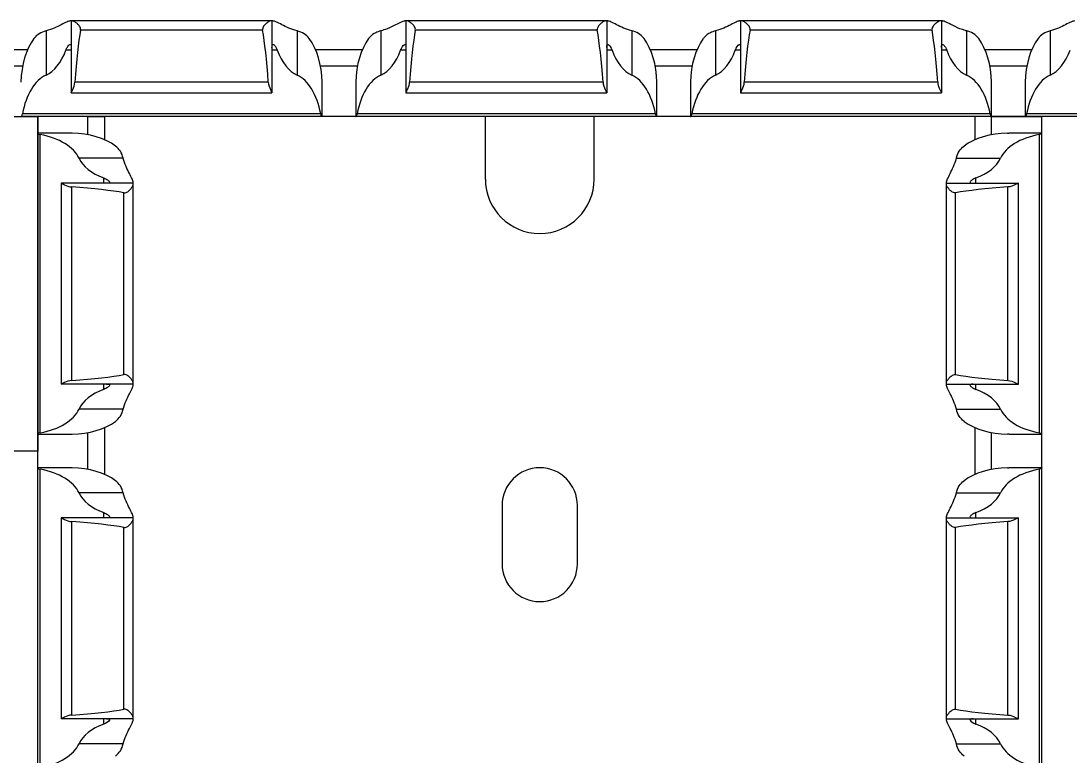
# Model space of a CAD drawing. Header units: millimetres. Extents: x -2573 to 2942, y -1220 to 2800.
# Drawn here: x 1846.5 to 1909.2, y 1551.8 to 1595.7 of the extents above; entities that cross this region are included whole.
import ezdxf

# ---------------------------------------------------------------- set-up
doc = ezdxf.new("R2010")
doc.units = ezdxf.units.MM
doc.layers.add('noprint', color=2, linetype='Continuous', true_color=0xffff00, plot=False)

msp = doc.modelspace()

# ---------------------------------------------------------------- linework, layer by layer
at = {"linetype": 'Continuous', "lineweight": 30}
for p, q in [((1849.536, 1595.7), (1849.479, 1595.7)), ((1849.536, 1595.7), (1849.536, 1591.404)), ((1849.621, 1595.7), (1849.536, 1595.7)), ((1861.452, 1595.7), (1849.621, 1595.7)), ((1861.536, 1595.7), (1861.452, 1595.7)), ((1861.536, 1595.7), (1861.536, 1591.404)), ((1861.594, 1595.7), (1861.536, 1595.7)), ((1869.536, 1595.7), (1869.479, 1595.7)), ((1869.536, 1595.7), (1869.536, 1591.404)), ((1869.621, 1595.7), (1869.536, 1595.7)), ((1881.452, 1595.7), (1869.621, 1595.7)), ((1881.536, 1595.7), (1881.452, 1595.7)), ((1881.536, 1595.7), (1881.536, 1591.404)), ((1881.594, 1595.7), (1881.536, 1595.7)), ((1889.536, 1595.7), (1889.479, 1595.7)), ((1889.536, 1595.7), (1889.536, 1591.404)), ((1889.621, 1595.7), (1889.536, 1595.7)), ((1901.452, 1595.7), (1889.621, 1595.7)), ((1901.536, 1595.7), (1901.452, 1595.7)), ((1901.536, 1595.7), (1901.536, 1591.404)), ((1901.594, 1595.7), (1901.536, 1595.7)), ((1848.036, 1595.108), (1848.036, 1592.469)), ((1860.972, 1595.156), (1850.1, 1595.156)), ((1863.036, 1595.108), (1863.036, 1592.469)), ((1868.036, 1595.108), (1868.036, 1592.469)), ((1880.972, 1595.156), (1870.1, 1595.156)), ((1883.036, 1595.108), (1883.036, 1592.469)), ((1888.036, 1595.108), (1888.036, 1592.469)), ((1900.972, 1595.156), (1890.1, 1595.156)), ((1903.036, 1595.108), (1903.036, 1592.469)), ((1908.036, 1595.108), (1908.036, 1592.469)), ((1844.134, 1594), (1846.939, 1594)), ((1864.134, 1594), (1866.939, 1594)), ((1884.134, 1594), (1886.939, 1594)), ((1904.134, 1594), (1906.939, 1594)), ((1849.536, 1593.95), (1849.219, 1593.95)), ((1861.854, 1593.95), (1861.536, 1593.95)), ((1869.536, 1593.95), (1869.219, 1593.95)), ((1881.854, 1593.95), (1881.536, 1593.95)), ((1889.536, 1593.95), (1889.219, 1593.95)), ((1901.854, 1593.95), (1901.536, 1593.95)), ((1846.637, 1593), (1844.436, 1593)), ((1866.637, 1593), (1864.436, 1593)), ((1886.637, 1593), (1884.436, 1593)), ((1906.637, 1593), (1904.436, 1593)), ((1861.315, 1592.039), (1849.757, 1592.039)), ((1864.536, 1590), (1864.536, 1591.962)), ((1866.536, 1591.966), (1866.536, 1590)), ((1881.315, 1592.039), (1869.758, 1592.039)), ((1884.536, 1590), (1884.536, 1591.962)), ((1886.536, 1591.966), (1886.536, 1590)), ((1901.315, 1592.039), (1889.757, 1592.039)), ((1904.536, 1590), (1904.536, 1591.962)), ((1906.536, 1591.966), (1906.536, 1590)), ((1849.536, 1591.4), (1849.536, 1591.404)), ((1849.536, 1591.4), (1861.536, 1591.4)), ((1861.536, 1591.404), (1861.536, 1591.4)), ((1869.536, 1591.4), (1869.536, 1591.404)), ((1869.536, 1591.4), (1881.536, 1591.4)), ((1881.536, 1591.404), (1881.536, 1591.4)), ((1889.536, 1591.4), (1889.536, 1591.404)), ((1889.536, 1591.4), (1901.536, 1591.4)), ((1901.536, 1591.404), (1901.536, 1591.4)), ((1846.536, 1590), (1846.565, 1590)), ((1864.508, 1590), (1846.565, 1590)), ((1864.445, 1590.15), (1846.628, 1590.15)), ((1850.536, 1590), (1847.536, 1590)), ((1847.536, 1589), (1847.536, 1590)), ((1850.536, 1590), (1851.536, 1590)), ((1850.536, 1588.899), (1850.536, 1590)), ((1851.536, 1590), (1851.536, 1588.597)), ((1874.286, 1590), (1851.536, 1590)), ((1864.536, 1590), (1864.508, 1590)), ((1866.536, 1590), (1864.536, 1590)), ((1866.536, 1590), (1866.565, 1590)), ((1884.508, 1590), (1866.565, 1590)), ((1884.445, 1590.15), (1866.628, 1590.15)), ((1874.286, 1586.25), (1874.286, 1590)), ((1880.786, 1586.25), (1880.786, 1590)), ((1903.536, 1590), (1880.786, 1590)), ((1884.536, 1590), (1884.508, 1590)), ((1886.536, 1590), (1884.536, 1590)), ((1886.536, 1590), (1886.565, 1590)), ((1904.508, 1590), (1886.565, 1590)), ((1904.445, 1590.15), (1886.628, 1590.15)), ((1903.536, 1590), (1903.536, 1588.597)), ((1904.536, 1590), (1903.536, 1590)), ((1904.536, 1590), (1904.508, 1590)), ((1906.536, 1590), (1904.536, 1590)), ((1904.536, 1590), (1907.536, 1590)), ((1904.536, 1588.899), (1904.536, 1590)), ((1906.536, 1590), (1906.565, 1590)), ((1924.508, 1590), (1906.565, 1590)), ((1924.445, 1590.15), (1906.628, 1590.15)), ((1907.536, 1589), (1907.536, 1590)), ((1849.501, 1589), (1847.536, 1589)), ((1847.536, 1588.971), (1847.536, 1589)), ((1847.536, 1571.029), (1847.536, 1588.971)), ((1907.536, 1589), (1905.572, 1589)), ((1907.536, 1588.971), (1907.536, 1589)), ((1907.536, 1571.029), (1907.536, 1588.971)), ((1847.686, 1571.091), (1847.686, 1588.909)), ((1907.386, 1571.091), (1907.386, 1588.909)), ((1852.645, 1587.5), (1850.006, 1587.5)), ((1902.428, 1587.5), (1905.067, 1587.5)), ((1848.936, 1586), (1848.936, 1574)), ((1848.936, 1586), (1848.94, 1586)), ((1853.236, 1586), (1848.94, 1586)), ((1851.486, 1586), (1851.486, 1586.318)), ((1853.236, 1586), (1853.236, 1586.057)), ((1853.236, 1585.916), (1853.236, 1586)), ((1853.236, 1574.084), (1853.236, 1585.916)), ((1901.836, 1586), (1901.836, 1586.057)), ((1901.836, 1585.916), (1901.836, 1586)), ((1901.836, 1586), (1906.133, 1586)), ((1901.836, 1574.084), (1901.836, 1585.916)), ((1903.586, 1586), (1903.586, 1586.318)), ((1906.136, 1586), (1906.133, 1586)), ((1906.136, 1574), (1906.136, 1586)), ((1849.575, 1574.221), (1849.575, 1585.779)), ((1852.693, 1574.564), (1852.693, 1585.436)), ((1902.38, 1574.564), (1902.38, 1585.436)), ((1905.497, 1574.221), (1905.497, 1585.779)), ((1848.94, 1574), (1848.936, 1574)), ((1853.236, 1574), (1848.94, 1574)), ((1851.486, 1573.682), (1851.486, 1574)), ((1853.236, 1574), (1853.236, 1574.084)), ((1853.236, 1573.943), (1853.236, 1574)), ((1901.836, 1574), (1901.836, 1574.084)), ((1901.836, 1574), (1906.133, 1574)), ((1901.836, 1573.943), (1901.836, 1574)), ((1903.586, 1573.682), (1903.586, 1574)), ((1906.133, 1574), (1906.136, 1574)), ((1852.645, 1572.5), (1850.006, 1572.5)), ((1902.428, 1572.5), (1905.067, 1572.5)), ((1847.536, 1571), (1847.536, 1571.029)), ((1847.536, 1571), (1849.499, 1571)), ((1847.536, 1569), (1847.536, 1571)), ((1850.536, 1568.899), (1850.536, 1571.101)), ((1851.536, 1571.403), (1851.536, 1568.597)), ((1903.536, 1571.403), (1903.536, 1568.597)), ((1904.536, 1568.899), (1904.536, 1571.101)), ((1905.574, 1571), (1907.536, 1571)), ((1907.536, 1571), (1907.536, 1571.029)), ((1907.536, 1569), (1907.536, 1571)), ((1849.501, 1569), (1847.536, 1569)), ((1847.536, 1569), (1847.536, 1568.971)), ((1847.536, 1551.029), (1847.536, 1568.971)), ((1847.686, 1551.091), (1847.686, 1568.909)), ((1907.536, 1569), (1905.572, 1569)), ((1907.386, 1551.091), (1907.386, 1568.909)), ((1907.536, 1569), (1907.536, 1568.971)), ((1907.536, 1551.029), (1907.536, 1568.971)), ((1852.645, 1567.5), (1850.006, 1567.5)), ((1902.428, 1567.5), (1905.067, 1567.5)), ((1875.286, 1566.75), (1875.286, 1563.25)), ((1879.786, 1563.25), (1879.786, 1566.75)), ((1848.936, 1566), (1848.936, 1554)), ((1848.936, 1566), (1848.94, 1566)), ((1853.236, 1566), (1848.94, 1566)), ((1849.575, 1554.221), (1849.575, 1565.779)), ((1851.486, 1566), (1851.486, 1566.318)), ((1853.236, 1566), (1853.236, 1566.057)), ((1853.236, 1565.916), (1853.236, 1566)), ((1853.236, 1554.084), (1853.236, 1565.916)), ((1901.836, 1566), (1901.836, 1566.057)), ((1901.836, 1565.916), (1901.836, 1566)), ((1901.836, 1566), (1906.133, 1566)), ((1901.836, 1554.084), (1901.836, 1565.916)), ((1903.586, 1566), (1903.586, 1566.318)), ((1905.497, 1554.221), (1905.497, 1565.779)), ((1906.136, 1566), (1906.133, 1566)), ((1906.136, 1554), (1906.136, 1566)), ((1852.693, 1554.564), (1852.693, 1565.436)), ((1902.38, 1554.564), (1902.38, 1565.436)), ((1848.94, 1554), (1848.936, 1554)), ((1853.236, 1554), (1848.94, 1554)), ((1851.486, 1553.682), (1851.486, 1554)), ((1853.236, 1554), (1853.236, 1554.084)), ((1853.236, 1553.943), (1853.236, 1554)), ((1901.836, 1554), (1901.836, 1554.084)), ((1901.836, 1554), (1906.133, 1554)), ((1901.836, 1553.943), (1901.836, 1554)), ((1903.586, 1553.682), (1903.586, 1554)), ((1906.133, 1554), (1906.136, 1554)), ((1852.645, 1552.5), (1850.006, 1552.5)), ((1902.428, 1552.5), (1905.067, 1552.5))]:
    msp.add_line(p, q, dxfattribs=at)
for centre, radius, start, end in [((1877.536, 1586.25), 3.25, 180, 0), ((1877.536, 1566.75), 2.25, 0, 180), ((1877.536, 1563.25), 2.25, 180, 0)]:
    msp.add_arc(centre, radius, start, end, dxfattribs=at)
for centre, major_axis, ratio, start_param, end_param in [((1848.536, 1591.915), (0, 3.464), 0.57735, 0.660927, 1.531918), ((1850.536, 1584.869), (0, 11.43), 0.087489, 0.451027, 0.892766), ((1860.536, 1584.869), (0, 11.43), 0.087489, 5.390419, 5.832158), ((1862.536, 1591.915), (0, 3.464), 0.57735, 4.751267, 5.622258), ((1868.536, 1591.915), (0, 3.464), 0.57735, 0.660927, 1.531918), ((1870.536, 1584.869), (0, 11.43), 0.087489, 0.451027, 0.892766), ((1880.536, 1584.869), (0, 11.43), 0.087489, 5.390419, 5.832158), ((1882.536, 1591.915), (0, 3.464), 0.57735, 4.751267, 5.622258), ((1888.536, 1591.915), (0, 3.464), 0.57735, 0.660927, 1.531918), ((1890.536, 1584.869), (0, 11.43), 0.087489, 0.451027, 0.892766), ((1900.536, 1584.869), (0, 11.43), 0.087489, 5.390419, 5.832158), ((1902.536, 1591.915), (0, 3.464), 0.57735, 4.751267, 5.622258), ((1908.536, 1591.915), (0, 3.464), 0.57735, 0.660927, 1.531918), ((1847.536, 1595.824), (0, 3.464), 0.57735, 3.394273, 4.140941), ((1863.536, 1595.824), (0, 3.464), 0.57735, 2.142244, 2.888912), ((1867.536, 1595.824), (0, 3.464), 0.57735, 3.394273, 4.140941), ((1883.536, 1595.824), (0, 3.464), 0.57735, 2.142244, 2.888912), ((1887.536, 1595.824), (0, 3.464), 0.57735, 3.394273, 4.140941), ((1903.536, 1595.824), (0, 3.464), 0.57735, 2.142244, 2.888912), ((1907.536, 1595.824), (0, 3.464), 0.57735, 3.394273, 4.140941), ((1848.536, 1589.115), (0, 3.464), 0.57735, 0.25268, 1.267492), ((1862.536, 1589.115), (0, 3.464), 0.57735, 5.015694, 6.030505), ((1868.536, 1589.115), (0, 3.464), 0.57735, 0.25268, 1.267492), ((1882.536, 1589.115), (0, 3.464), 0.57735, 5.015694, 6.030505), ((1888.536, 1589.115), (0, 3.464), 0.57735, 0.25268, 1.267492), ((1902.536, 1589.115), (0, 3.464), 0.57735, 5.015694, 6.030505), ((1908.536, 1589.115), (0, 3.464), 0.57735, 0.25268, 1.267492), ((1849.452, 1587), (3.464, 0), 0.57735, 0.660927, 1.531918), ((1905.621, 1587), (3.464, 0), 0.57735, 1.609674, 2.480666), ((1846.652, 1587), (3.464, 0), 0.57735, 0.25268, 1.267492), ((1908.421, 1587), (3.464, 0), 0.57735, 1.874101, 2.888912), ((1853.36, 1588), (3.464, 0), 0.57735, 3.394273, 4.140941), ((1901.713, 1588), (3.464, 0), 0.57735, 5.283837, 6.030505), ((1842.406, 1585), (11.43, 0), 0.087489, 0.451027, 0.892766), ((1912.667, 1585), (11.43, 0), 0.087489, 2.248826, 2.690566), ((1842.406, 1575), (11.43, 0), 0.087489, 5.390419, 5.832158), ((1912.667, 1575), (11.43, 0), 0.087489, 3.592619, 4.034359), ((1853.36, 1572), (3.464, 0), 0.57735, 2.142244, 2.888912), ((1901.713, 1572), (3.464, 0), 0.57735, 0.25268, 0.999349), ((1846.652, 1573), (3.464, 0), 0.57735, 5.015694, 6.030505), ((1908.421, 1573), (3.464, 0), 0.57735, 3.394273, 4.409084), ((1849.452, 1573), (3.464, 0), 0.57735, 4.751267, 5.622258), ((1905.621, 1573), (3.464, 0), 0.57735, 3.80252, 4.673511), ((1846.652, 1567), (3.464, 0), 0.57735, 0.25268, 1.267492), ((1849.452, 1567), (3.464, 0), 0.57735, 0.660927, 1.531918), ((1905.621, 1567), (3.464, 0), 0.57735, 1.609674, 2.480666), ((1908.421, 1567), (3.464, 0), 0.57735, 1.874101, 2.888912), ((1853.36, 1568), (3.464, 0), 0.57735, 3.394273, 4.140941), ((1901.713, 1568), (3.464, 0), 0.57735, 5.283837, 6.030505), ((1842.406, 1565), (11.43, 0), 0.087489, 0.451027, 0.892766), ((1912.667, 1565), (11.43, 0), 0.087489, 2.248826, 2.690566), ((1842.406, 1555), (11.43, 0), 0.087489, 5.390419, 5.832158), ((1912.667, 1555), (11.43, 0), 0.087489, 3.592619, 4.034359), ((1853.36, 1552), (3.464, 0), 0.57735, 2.142244, 2.888912), ((1901.713, 1552), (3.464, 0), 0.57735, 0.25268, 0.999349), ((1846.652, 1553), (3.464, 0), 0.57735, 5.015694, 6.030505), ((1908.421, 1553), (3.464, 0), 0.57735, 3.394273, 4.409084)]:
    msp.add_ellipse(centre, major_axis=major_axis, ratio=ratio, start_param=start_param, end_param=end_param, dxfattribs=at)
for points, knots in [([(1849.479, 1595.7), (1849.457, 1595.7), (1849.428, 1595.694), (1849.359, 1595.672), (1849.319, 1595.656), (1849.182, 1595.595), (1849.072, 1595.539), (1848.821, 1595.414), (1848.682, 1595.345), (1848.378, 1595.214), (1848.212, 1595.152), (1848.036, 1595.108)], [0, 0, 0, 0, 0.125, 0.125, 0.25, 0.25, 0.5, 0.5, 0.75, 0.75, 1, 1, 1, 1]), ([(1850.1, 1595.156), (1850.102, 1595.173), (1850.107, 1595.216), (1850.091, 1595.296), (1850.026, 1595.412), (1849.905, 1595.539), (1849.767, 1595.646), (1849.671, 1595.695), (1849.632, 1595.699), (1849.621, 1595.7)], [0, 0, 0, 0, 0.05256, 0.130506, 0.247862, 0.469482, 0.7124, 0.920773, 1, 1, 1, 1]), ([(1861.452, 1595.7), (1861.419, 1595.7), (1861.377, 1595.683), (1861.285, 1595.629), (1861.233, 1595.591), (1861.131, 1595.5), (1861.078, 1595.447), (1861.012, 1595.351), (1860.993, 1595.316), (1860.968, 1595.239), (1860.965, 1595.196), (1860.972, 1595.156)], [0, 0, 0, 0, 0.25, 0.25, 0.5, 0.5, 0.75, 0.75, 0.875, 0.875, 1, 1, 1, 1]), ([(1863.036, 1595.108), (1862.86, 1595.153), (1862.694, 1595.215), (1862.391, 1595.345), (1862.25, 1595.415), (1862.001, 1595.539), (1861.89, 1595.595), (1861.754, 1595.656), (1861.714, 1595.672), (1861.645, 1595.694), (1861.616, 1595.7), (1861.594, 1595.7)], [0, 0, 0, 0, 0.25, 0.25, 0.5, 0.5, 0.75, 0.75, 0.875, 0.875, 1, 1, 1, 1]), ([(1869.479, 1595.7), (1869.469, 1595.699), (1869.417, 1595.696), (1869.255, 1595.632), (1868.91, 1595.458), (1868.493, 1595.247), (1868.163, 1595.147), (1868.036, 1595.108)], [0, 0, 0, 0, 0.052332, 0.27279, 0.517649, 0.81495, 1, 1, 1, 1]), ([(1870.1, 1595.156), (1870.108, 1595.196), (1870.104, 1595.238), (1870.08, 1595.316), (1870.06, 1595.351), (1869.994, 1595.447), (1869.942, 1595.5), (1869.839, 1595.591), (1869.788, 1595.629), (1869.695, 1595.683), (1869.653, 1595.7), (1869.621, 1595.7)], [0, 0, 0, 0, 0.125, 0.125, 0.25, 0.25, 0.5, 0.5, 0.75, 0.75, 1, 1, 1, 1]), ([(1881.452, 1595.7), (1881.428, 1595.696), (1881.37, 1595.685), (1881.242, 1595.601), (1881.113, 1595.486), (1881.021, 1595.37), (1880.976, 1595.278), (1880.965, 1595.206), (1880.971, 1595.168), (1880.972, 1595.156)], [0, 0, 0, 0, 0.163841, 0.401493, 0.643549, 0.778476, 0.884705, 0.962581, 1, 1, 1, 1]), ([(1883.036, 1595.108), (1882.86, 1595.153), (1882.694, 1595.215), (1882.391, 1595.345), (1882.25, 1595.415), (1882.001, 1595.539), (1881.89, 1595.595), (1881.754, 1595.656), (1881.714, 1595.672), (1881.645, 1595.694), (1881.616, 1595.7), (1881.594, 1595.7)], [0, 0, 0, 0, 0.25, 0.25, 0.5, 0.5, 0.75, 0.75, 0.875, 0.875, 1, 1, 1, 1]), ([(1889.479, 1595.7), (1889.457, 1595.7), (1889.428, 1595.694), (1889.359, 1595.672), (1889.319, 1595.656), (1889.182, 1595.595), (1889.072, 1595.539), (1888.821, 1595.414), (1888.682, 1595.345), (1888.378, 1595.214), (1888.212, 1595.152), (1888.036, 1595.108)], [0, 0, 0, 0, 0.125, 0.125, 0.25, 0.25, 0.5, 0.5, 0.75, 0.75, 1, 1, 1, 1]), ([(1890.1, 1595.156), (1890.102, 1595.173), (1890.107, 1595.216), (1890.091, 1595.296), (1890.026, 1595.412), (1889.905, 1595.539), (1889.767, 1595.646), (1889.671, 1595.695), (1889.632, 1595.699), (1889.621, 1595.7)], [0, 0, 0, 0, 0.052558, 0.130504, 0.247861, 0.469463, 0.712401, 0.920759, 1, 1, 1, 1]), ([(1901.452, 1595.7), (1901.419, 1595.7), (1901.377, 1595.683), (1901.285, 1595.629), (1901.233, 1595.591), (1901.131, 1595.5), (1901.078, 1595.447), (1901.012, 1595.351), (1900.993, 1595.316), (1900.968, 1595.239), (1900.965, 1595.196), (1900.972, 1595.156)], [0, 0, 0, 0, 0.25, 0.25, 0.5, 0.5, 0.75, 0.75, 0.875, 0.875, 1, 1, 1, 1]), ([(1903.036, 1595.108), (1903.006, 1595.116), (1902.759, 1595.182), (1902.334, 1595.367), (1901.897, 1595.595), (1901.674, 1595.692), (1901.609, 1595.699), (1901.594, 1595.7)], [0, 0, 0, 0, 0.043589, 0.353892, 0.672585, 0.920218, 1, 1, 1, 1]), ([(1909.479, 1595.7), (1909.457, 1595.7), (1909.428, 1595.694), (1909.359, 1595.672), (1909.319, 1595.656), (1909.182, 1595.595), (1909.072, 1595.539), (1908.821, 1595.414), (1908.682, 1595.345), (1908.378, 1595.214), (1908.212, 1595.152), (1908.036, 1595.108)], [0, 0, 0, 0, 0.125, 0.125, 0.25, 0.25, 0.5, 0.5, 0.75, 0.75, 1, 1, 1, 1]), ([(1848.036, 1595.108), (1847.888, 1595.071), (1847.747, 1595.015), (1847.501, 1594.863), (1847.394, 1594.765), (1847.309, 1594.65)], [0, 0, 0, 0, 0.5, 0.5, 1, 1, 1, 1]), ([(1863.764, 1594.65), (1863.679, 1594.765), (1863.572, 1594.862), (1863.326, 1595.015), (1863.185, 1595.071), (1863.036, 1595.108)], [0, 0, 0, 0, 0.5, 0.5, 1, 1, 1, 1]), ([(1868.036, 1595.108), (1867.932, 1595.076), (1867.68, 1594.998), (1867.445, 1594.822), (1867.332, 1594.679), (1867.309, 1594.65)], [0, 0, 0, 0, 0.360865, 0.870433, 1, 1, 1, 1]), ([(1883.764, 1594.65), (1883.688, 1594.735), (1883.519, 1594.925), (1883.245, 1595.052), (1883.069, 1595.1), (1883.036, 1595.108)], [0, 0, 0, 0, 0.399191, 0.889576, 1, 1, 1, 1]), ([(1888.036, 1595.108), (1887.932, 1595.076), (1887.68, 1594.998), (1887.445, 1594.822), (1887.332, 1594.679), (1887.309, 1594.65)], [0, 0, 0, 0, 0.360891, 0.870434, 1, 1, 1, 1]), ([(1903.764, 1594.65), (1903.688, 1594.735), (1903.519, 1594.925), (1903.245, 1595.052), (1903.069, 1595.1), (1903.036, 1595.108)], [0, 0, 0, 0, 0.399215, 0.889605, 1, 1, 1, 1]), ([(1908.036, 1595.108), (1907.888, 1595.071), (1907.747, 1595.015), (1907.501, 1594.863), (1907.394, 1594.765), (1907.309, 1594.65)], [0, 0, 0, 0, 0.5, 0.5, 1, 1, 1, 1]), ([(1849.219, 1593.95), (1849.227, 1593.971), (1849.26, 1594.056), (1849.335, 1594.184), (1849.429, 1594.29), (1849.499, 1594.311), (1849.533, 1594.25), (1849.535, 1594.157), (1849.536, 1594.114)], [0, 0, 0, 0, 0.061095, 0.242582, 0.448569, 0.652495, 0.836791, 1, 1, 1, 1]), ([(1861.536, 1594.114), (1861.537, 1594.151), (1861.539, 1594.235), (1861.564, 1594.302), (1861.619, 1594.304), (1861.698, 1594.234), (1861.785, 1594.112), (1861.834, 1593.998), (1861.854, 1593.95)], [0, 0, 0, 0, 0.135857, 0.312226, 0.485093, 0.664265, 0.859769, 1, 1, 1, 1]), ([(1869.219, 1593.95), (1869.227, 1593.971), (1869.26, 1594.056), (1869.335, 1594.184), (1869.429, 1594.29), (1869.499, 1594.311), (1869.533, 1594.25), (1869.535, 1594.157), (1869.536, 1594.114)], [0, 0, 0, 0, 0.061102, 0.24258, 0.448574, 0.652499, 0.836791, 1, 1, 1, 1]), ([(1881.536, 1594.114), (1881.536, 1594.188), (1881.541, 1594.242), (1881.571, 1594.302), (1881.595, 1594.308), (1881.692, 1594.253), (1881.788, 1594.128), (1881.854, 1593.95)], [0, 0, 0, 0, 0.25, 0.25, 0.5, 0.5, 1, 1, 1, 1]), ([(1889.219, 1593.95), (1889.285, 1594.129), (1889.382, 1594.254), (1889.477, 1594.307), (1889.502, 1594.302), (1889.531, 1594.243), (1889.536, 1594.188), (1889.536, 1594.114)], [0, 0, 0, 0, 0.5, 0.5, 0.75, 0.75, 1, 1, 1, 1]), ([(1901.536, 1594.114), (1901.537, 1594.151), (1901.539, 1594.235), (1901.564, 1594.302), (1901.619, 1594.304), (1901.698, 1594.234), (1901.785, 1594.112), (1901.834, 1593.998), (1901.854, 1593.95)], [0, 0, 0, 0, 0.135856, 0.312224, 0.485089, 0.66426, 0.859763, 1, 1, 1, 1]), ([(1849.536, 1591.404), (1849.536, 1591.412), (1849.547, 1591.435), (1849.582, 1591.506), (1849.607, 1591.554), (1849.686, 1591.723), (1849.746, 1591.872), (1849.757, 1592.039)], [0, 0, 0, 0, 0.25, 0.25, 0.5, 0.5, 1, 1, 1, 1]), ([(1861.315, 1592.039), (1861.327, 1591.873), (1861.387, 1591.722), (1861.465, 1591.554), (1861.49, 1591.506), (1861.526, 1591.435), (1861.536, 1591.412), (1861.536, 1591.404)], [0, 0, 0, 0, 0.5, 0.5, 0.75, 0.75, 1, 1, 1, 1]), ([(1864.536, 1591.962), (1864.536, 1591.963), (1864.537, 1591.98), (1864.536, 1592.014), (1864.535, 1592.046), (1864.535, 1592.05)], [0, 0, 0, 0, 0.038177, 0.8889219, 1, 1, 1, 1]), ([(1866.538, 1592.05), (1866.538, 1592.037), (1866.537, 1592.005), (1866.537, 1591.981), (1866.537, 1591.966)], [0, 0, 0, 0, 0.38156, 1, 1, 1, 1]), ([(1869.536, 1591.404), (1869.538, 1591.411), (1869.543, 1591.428), (1869.585, 1591.509), (1869.655, 1591.652), (1869.73, 1591.834), (1869.749, 1591.978), (1869.758, 1592.039)], [0, 0, 0, 0, 0.135391, 0.340148, 0.559259, 0.813312, 1, 1, 1, 1]), ([(1881.315, 1592.039), (1881.327, 1591.873), (1881.387, 1591.722), (1881.465, 1591.554), (1881.49, 1591.506), (1881.526, 1591.435), (1881.536, 1591.412), (1881.536, 1591.404)], [0, 0, 0, 0, 0.5, 0.5, 0.75, 0.75, 1, 1, 1, 1]), ([(1884.536, 1591.962), (1884.536, 1591.963), (1884.537, 1591.98), (1884.536, 1592.014), (1884.535, 1592.046), (1884.535, 1592.05)], [0, 0, 0, 0, 0.038181, 0.888918, 1, 1, 1, 1]), ([(1886.538, 1592.05), (1886.538, 1592.037), (1886.537, 1592.005), (1886.537, 1591.981), (1886.537, 1591.966)], [0, 0, 0, 0, 0.38156, 1, 1, 1, 1]), ([(1889.536, 1591.404), (1889.536, 1591.412), (1889.547, 1591.435), (1889.582, 1591.506), (1889.607, 1591.554), (1889.686, 1591.723), (1889.746, 1591.872), (1889.757, 1592.039)], [0, 0, 0, 0, 0.25, 0.25, 0.5, 0.5, 1, 1, 1, 1]), ([(1901.315, 1592.039), (1901.315, 1592.035), (1901.32, 1591.97), (1901.349, 1591.826), (1901.423, 1591.638), (1901.498, 1591.492), (1901.533, 1591.422), (1901.535, 1591.408), (1901.536, 1591.404)], [0, 0, 0, 0, 0.012017, 0.198653, 0.447303, 0.698712, 0.909614, 1, 1, 1, 1]), ([(1904.536, 1591.962), (1904.536, 1591.963), (1904.537, 1591.98), (1904.536, 1592.014), (1904.535, 1592.046), (1904.535, 1592.05)], [0, 0, 0, 0, 0.038181, 0.888923, 1, 1, 1, 1]), ([(1906.538, 1592.05), (1906.538, 1592.037), (1906.537, 1592.005), (1906.537, 1591.981), (1906.537, 1591.966)], [0, 0, 0, 0, 0.38156, 1, 1, 1, 1]), ([(1846.565, 1590), (1846.571, 1590.003), (1846.584, 1590.01), (1846.608, 1590.064), (1846.622, 1590.117), (1846.627, 1590.149), (1846.628, 1590.15)], [0, 0, 0, 0, 0.327128, 0.654054, 0.984568, 1, 1, 1, 1]), ([(1864.445, 1590.15), (1864.453, 1590.105), (1864.465, 1590.066), (1864.487, 1590.014), (1864.499, 1590), (1864.508, 1590)], [0, 0, 0, 0, 0.5, 0.5, 1, 1, 1, 1]), ([(1866.565, 1590), (1866.571, 1590.003), (1866.584, 1590.01), (1866.608, 1590.064), (1866.622, 1590.117), (1866.627, 1590.149), (1866.628, 1590.15)], [0, 0, 0, 0, 0.327129, 0.654035, 0.984568, 1, 1, 1, 1]), ([(1884.445, 1590.15), (1884.447, 1590.14), (1884.455, 1590.101), (1884.471, 1590.047), (1884.492, 1590.006), (1884.503, 1590.002), (1884.508, 1590)], [0, 0, 0, 0, 0.11765, 0.430948, 0.757415, 1, 1, 1, 1]), ([(1886.565, 1590), (1886.571, 1590.003), (1886.584, 1590.01), (1886.608, 1590.064), (1886.622, 1590.117), (1886.627, 1590.149), (1886.628, 1590.15)], [0, 0, 0, 0, 0.327116, 0.654047, 0.984567, 1, 1, 1, 1]), ([(1904.445, 1590.15), (1904.447, 1590.14), (1904.455, 1590.101), (1904.471, 1590.047), (1904.492, 1590.006), (1904.503, 1590.002), (1904.508, 1590)], [0, 0, 0, 0, 0.117635, 0.430951, 0.757398, 1, 1, 1, 1]), ([(1906.565, 1590), (1906.574, 1590), (1906.585, 1590.014), (1906.608, 1590.066), (1906.619, 1590.104), (1906.628, 1590.15)], [0, 0, 0, 0, 0.5, 0.5, 1, 1, 1, 1]), ([(1849.586, 1588.998), (1849.557, 1588.999), (1849.523, 1589), (1849.503, 1589), (1849.501, 1589)], [0, 0, 0, 0, 0.863549, 1, 1, 1, 1]), ([(1905.486, 1588.998), (1905.516, 1588.999), (1905.55, 1589), (1905.569, 1589), (1905.572, 1589)], [0, 0, 0, 0, 0.863549, 1, 1, 1, 1]), ([(1852.645, 1587.5), (1852.607, 1587.65), (1852.552, 1587.788), (1852.398, 1588.037), (1852.303, 1588.141), (1852.186, 1588.228)], [0, 0, 0, 0, 0.5, 0.5, 1, 1, 1, 1]), ([(1902.428, 1587.5), (1902.465, 1587.65), (1902.52, 1587.788), (1902.675, 1588.037), (1902.77, 1588.141), (1902.886, 1588.228)], [0, 0, 0, 0, 0.5, 0.5, 1, 1, 1, 1]), ([(1853.236, 1586.057), (1853.236, 1586.102), (1853.213, 1586.171), (1853.132, 1586.353), (1853.076, 1586.463), (1852.951, 1586.714), (1852.882, 1586.853), (1852.751, 1587.157), (1852.689, 1587.322), (1852.645, 1587.5)], [0, 0, 0, 0, 0.25, 0.25, 0.5, 0.5, 0.75, 0.75, 1, 1, 1, 1]), ([(1901.836, 1586.057), (1901.836, 1586.102), (1901.86, 1586.171), (1901.941, 1586.353), (1901.996, 1586.463), (1902.122, 1586.714), (1902.19, 1586.853), (1902.321, 1587.157), (1902.383, 1587.322), (1902.428, 1587.5)], [0, 0, 0, 0, 0.25, 0.25, 0.5, 0.5, 0.75, 0.75, 1, 1, 1, 1]), ([(1848.94, 1586), (1848.957, 1586), (1849.034, 1585.955), (1849.259, 1585.85), (1849.408, 1585.791), (1849.575, 1585.779)], [0, 0, 0, 0, 0.5, 0.5, 1, 1, 1, 1]), ([(1851.486, 1586.318), (1851.577, 1586.284), (1851.652, 1586.243), (1851.768, 1586.162), (1851.808, 1586.123), (1851.844, 1586.059), (1851.839, 1586.035), (1851.779, 1586.005), (1851.725, 1586), (1851.65, 1586)], [0, 0, 0, 0, 0.25, 0.25, 0.5, 0.5, 0.75, 0.75, 1, 1, 1, 1]), ([(1852.693, 1585.436), (1852.733, 1585.429), (1852.775, 1585.432), (1852.852, 1585.456), (1852.887, 1585.476), (1852.983, 1585.542), (1853.036, 1585.594), (1853.127, 1585.697), (1853.165, 1585.748), (1853.219, 1585.841), (1853.236, 1585.883), (1853.236, 1585.916)], [0, 0, 0, 0, 0.125, 0.125, 0.25, 0.25, 0.5, 0.5, 0.75, 0.75, 1, 1, 1, 1]), ([(1902.38, 1585.436), (1902.339, 1585.429), (1902.297, 1585.432), (1902.22, 1585.456), (1902.185, 1585.476), (1902.089, 1585.542), (1902.037, 1585.594), (1901.945, 1585.697), (1901.908, 1585.748), (1901.853, 1585.841), (1901.836, 1585.883), (1901.836, 1585.916)], [0, 0, 0, 0, 0.125, 0.125, 0.25, 0.25, 0.5, 0.5, 0.75, 0.75, 1, 1, 1, 1]), ([(1903.586, 1586.318), (1903.496, 1586.284), (1903.421, 1586.243), (1903.305, 1586.162), (1903.265, 1586.123), (1903.229, 1586.059), (1903.234, 1586.035), (1903.293, 1586.005), (1903.348, 1586), (1903.423, 1586)], [0, 0, 0, 0, 0.25, 0.25, 0.5, 0.5, 0.75, 0.75, 1, 1, 1, 1]), ([(1906.133, 1586), (1906.116, 1586), (1906.039, 1585.955), (1905.814, 1585.85), (1905.664, 1585.791), (1905.497, 1585.779)], [0, 0, 0, 0, 0.5, 0.5, 1, 1, 1, 1]), ([(1853.236, 1574.084), (1853.236, 1574.117), (1853.22, 1574.159), (1853.165, 1574.252), (1853.127, 1574.303), (1853.036, 1574.406), (1852.983, 1574.458), (1852.887, 1574.524), (1852.852, 1574.544), (1852.775, 1574.568), (1852.733, 1574.571), (1852.693, 1574.564)], [0, 0, 0, 0, 0.25, 0.25, 0.5, 0.5, 0.75, 0.75, 0.875, 0.875, 1, 1, 1, 1]), ([(1901.836, 1574.084), (1901.836, 1574.117), (1901.853, 1574.159), (1901.908, 1574.252), (1901.945, 1574.303), (1902.037, 1574.406), (1902.089, 1574.458), (1902.185, 1574.524), (1902.221, 1574.544), (1902.297, 1574.568), (1902.339, 1574.571), (1902.38, 1574.564)], [0, 0, 0, 0, 0.25, 0.25, 0.5, 0.5, 0.75, 0.75, 0.875, 0.875, 1, 1, 1, 1]), ([(1849.575, 1574.221), (1849.408, 1574.209), (1849.259, 1574.15), (1849.09, 1574.071), (1849.043, 1574.046), (1848.971, 1574.011), (1848.948, 1574), (1848.94, 1574)], [0, 0, 0, 0, 0.5, 0.5, 0.75, 0.75, 1, 1, 1, 1]), ([(1851.65, 1574), (1851.724, 1574), (1851.779, 1573.995), (1851.839, 1573.965), (1851.844, 1573.941), (1851.808, 1573.877), (1851.768, 1573.838), (1851.652, 1573.757), (1851.577, 1573.716), (1851.486, 1573.682)], [0, 0, 0, 0, 0.25, 0.25, 0.5, 0.5, 0.75, 0.75, 1, 1, 1, 1]), ([(1852.645, 1572.5), (1852.689, 1572.677), (1852.751, 1572.842), (1852.881, 1573.145), (1852.951, 1573.286), (1853.075, 1573.535), (1853.131, 1573.646), (1853.212, 1573.827), (1853.236, 1573.898), (1853.236, 1573.943)], [0, 0, 0, 0, 0.25, 0.25, 0.5, 0.5, 0.75, 0.75, 1, 1, 1, 1]), ([(1902.428, 1572.5), (1902.384, 1572.677), (1902.322, 1572.842), (1902.191, 1573.145), (1902.122, 1573.286), (1901.998, 1573.535), (1901.941, 1573.646), (1901.861, 1573.827), (1901.836, 1573.898), (1901.836, 1573.943)], [0, 0, 0, 0, 0.25, 0.25, 0.5, 0.5, 0.75, 0.75, 1, 1, 1, 1]), ([(1903.423, 1574), (1903.349, 1574), (1903.294, 1573.995), (1903.234, 1573.965), (1903.229, 1573.941), (1903.265, 1573.877), (1903.305, 1573.838), (1903.421, 1573.757), (1903.496, 1573.716), (1903.586, 1573.682)], [0, 0, 0, 0, 0.25, 0.25, 0.5, 0.5, 0.75, 0.75, 1, 1, 1, 1]), ([(1905.497, 1574.221), (1905.664, 1574.209), (1905.814, 1574.15), (1905.983, 1574.071), (1906.03, 1574.046), (1906.101, 1574.011), (1906.125, 1574), (1906.133, 1574)], [0, 0, 0, 0, 0.5, 0.5, 0.75, 0.75, 1, 1, 1, 1]), ([(1852.186, 1571.772), (1852.303, 1571.859), (1852.398, 1571.963), (1852.552, 1572.212), (1852.607, 1572.35), (1852.645, 1572.5)], [0, 0, 0, 0, 0.5, 0.5, 1, 1, 1, 1]), ([(1902.886, 1571.772), (1902.77, 1571.859), (1902.675, 1571.963), (1902.52, 1572.212), (1902.465, 1572.35), (1902.428, 1572.5)], [0, 0, 0, 0, 0.5, 0.5, 1, 1, 1, 1]), ([(1849.499, 1571), (1849.499, 1571), (1849.516, 1570.999), (1849.55, 1571.001), (1849.583, 1571.001), (1849.586, 1571.002)], [0, 0, 0, 0, 0.038179, 0.88892, 1, 1, 1, 1]), ([(1905.574, 1571), (1905.573, 1571), (1905.557, 1570.999), (1905.522, 1571.001), (1905.49, 1571.001), (1905.486, 1571.002)], [0, 0, 0, 0, 0.038179, 0.88892, 1, 1, 1, 1]), ([(1849.586, 1568.998), (1849.557, 1568.999), (1849.523, 1569), (1849.503, 1569), (1849.501, 1569)], [0, 0, 0, 0, 0.863549, 1, 1, 1, 1]), ([(1905.486, 1568.998), (1905.516, 1568.999), (1905.55, 1569), (1905.569, 1569), (1905.572, 1569)], [0, 0, 0, 0, 0.863549, 1, 1, 1, 1]), ([(1852.645, 1567.5), (1852.607, 1567.65), (1852.552, 1567.788), (1852.398, 1568.037), (1852.303, 1568.141), (1852.186, 1568.228)], [0, 0, 0, 0, 0.5, 0.5, 1, 1, 1, 1]), ([(1902.428, 1567.5), (1902.465, 1567.65), (1902.52, 1567.788), (1902.674, 1568.037), (1902.77, 1568.141), (1902.886, 1568.228)], [0, 0, 0, 0, 0.5, 0.5, 1, 1, 1, 1]), ([(1853.236, 1566.057), (1853.236, 1566.102), (1853.213, 1566.171), (1853.132, 1566.354), (1853.076, 1566.463), (1852.95, 1566.715), (1852.882, 1566.854), (1852.751, 1567.158), (1852.689, 1567.324), (1852.645, 1567.5)], [0, 0, 0, 0, 0.25, 0.25, 0.5, 0.5, 0.75, 0.75, 1, 1, 1, 1]), ([(1901.836, 1566.057), (1901.836, 1566.102), (1901.86, 1566.171), (1901.941, 1566.354), (1901.997, 1566.463), (1902.122, 1566.715), (1902.191, 1566.854), (1902.322, 1567.158), (1902.384, 1567.324), (1902.428, 1567.5)], [0, 0, 0, 0, 0.25, 0.25, 0.5, 0.5, 0.75, 0.75, 1, 1, 1, 1]), ([(1848.94, 1566), (1848.948, 1566), (1848.971, 1565.989), (1849.043, 1565.954), (1849.091, 1565.929), (1849.259, 1565.85), (1849.408, 1565.791), (1849.575, 1565.779)], [0, 0, 0, 0, 0.25, 0.25, 0.5, 0.5, 1, 1, 1, 1]), ([(1851.486, 1566.318), (1851.577, 1566.284), (1851.652, 1566.243), (1851.768, 1566.162), (1851.808, 1566.123), (1851.844, 1566.059), (1851.839, 1566.035), (1851.779, 1566.005), (1851.724, 1566), (1851.65, 1566)], [0, 0, 0, 0, 0.25, 0.25, 0.5, 0.5, 0.75, 0.75, 1, 1, 1, 1]), ([(1852.693, 1565.436), (1852.733, 1565.429), (1852.775, 1565.432), (1852.852, 1565.456), (1852.887, 1565.476), (1852.983, 1565.542), (1853.036, 1565.594), (1853.127, 1565.697), (1853.165, 1565.748), (1853.219, 1565.841), (1853.236, 1565.883), (1853.236, 1565.916)], [0, 0, 0, 0, 0.125, 0.125, 0.25, 0.25, 0.5, 0.5, 0.75, 0.75, 1, 1, 1, 1]), ([(1902.38, 1565.436), (1902.339, 1565.429), (1902.297, 1565.432), (1902.22, 1565.456), (1902.185, 1565.476), (1902.089, 1565.542), (1902.037, 1565.594), (1901.945, 1565.697), (1901.908, 1565.748), (1901.853, 1565.841), (1901.836, 1565.883), (1901.836, 1565.916)], [0, 0, 0, 0, 0.125, 0.125, 0.25, 0.25, 0.5, 0.5, 0.75, 0.75, 1, 1, 1, 1]), ([(1903.586, 1566.318), (1903.496, 1566.284), (1903.421, 1566.243), (1903.305, 1566.162), (1903.265, 1566.123), (1903.229, 1566.059), (1903.234, 1566.035), (1903.293, 1566.005), (1903.348, 1566), (1903.423, 1566)], [0, 0, 0, 0, 0.25, 0.25, 0.5, 0.5, 0.75, 0.75, 1, 1, 1, 1]), ([(1906.133, 1566), (1906.124, 1566), (1906.101, 1565.989), (1906.03, 1565.954), (1905.982, 1565.929), (1905.813, 1565.85), (1905.664, 1565.791), (1905.497, 1565.779)], [0, 0, 0, 0, 0.25, 0.25, 0.5, 0.5, 1, 1, 1, 1]), ([(1853.236, 1554.084), (1853.236, 1554.117), (1853.219, 1554.159), (1853.165, 1554.252), (1853.127, 1554.303), (1853.036, 1554.406), (1852.983, 1554.458), (1852.887, 1554.524), (1852.852, 1554.544), (1852.775, 1554.568), (1852.733, 1554.571), (1852.693, 1554.564)], [0, 0, 0, 0, 0.25, 0.25, 0.5, 0.5, 0.75, 0.75, 0.875, 0.875, 1, 1, 1, 1]), ([(1901.836, 1554.084), (1901.836, 1554.117), (1901.853, 1554.159), (1901.908, 1554.252), (1901.946, 1554.303), (1902.036, 1554.406), (1902.09, 1554.458), (1902.186, 1554.524), (1902.22, 1554.544), (1902.298, 1554.568), (1902.34, 1554.571), (1902.38, 1554.564)], [0, 0, 0, 0, 0.25, 0.25, 0.5, 0.5, 0.75, 0.75, 0.875, 0.875, 1, 1, 1, 1]), ([(1849.575, 1554.221), (1849.409, 1554.209), (1849.259, 1554.15), (1849.09, 1554.071), (1849.043, 1554.046), (1848.972, 1554.011), (1848.948, 1554), (1848.94, 1554)], [0, 0, 0, 0, 0.5, 0.5, 0.75, 0.75, 1, 1, 1, 1]), ([(1851.65, 1554), (1851.724, 1554), (1851.779, 1553.995), (1851.839, 1553.966), (1851.844, 1553.941), (1851.79, 1553.845), (1851.665, 1553.748), (1851.486, 1553.682)], [0, 0, 0, 0, 0.25, 0.25, 0.5, 0.5, 1, 1, 1, 1]), ([(1852.645, 1552.5), (1852.689, 1552.677), (1852.751, 1552.842), (1852.881, 1553.145), (1852.951, 1553.286), (1853.075, 1553.535), (1853.132, 1553.646), (1853.192, 1553.782), (1853.208, 1553.822), (1853.23, 1553.891), (1853.236, 1553.92), (1853.236, 1553.943)], [0, 0, 0, 0, 0.25, 0.25, 0.5, 0.5, 0.75, 0.75, 0.875, 0.875, 1, 1, 1, 1]), ([(1902.428, 1552.5), (1902.384, 1552.677), (1902.322, 1552.842), (1902.191, 1553.145), (1902.122, 1553.286), (1901.997, 1553.535), (1901.941, 1553.646), (1901.881, 1553.782), (1901.865, 1553.822), (1901.842, 1553.891), (1901.836, 1553.92), (1901.836, 1553.943)], [0, 0, 0, 0, 0.25, 0.25, 0.5, 0.5, 0.75, 0.75, 0.875, 0.875, 1, 1, 1, 1]), ([(1903.423, 1554), (1903.349, 1554), (1903.294, 1553.995), (1903.234, 1553.966), (1903.229, 1553.941), (1903.283, 1553.845), (1903.408, 1553.748), (1903.586, 1553.682)], [0, 0, 0, 0, 0.25, 0.25, 0.5, 0.5, 1, 1, 1, 1]), ([(1905.497, 1554.221), (1905.664, 1554.209), (1905.814, 1554.15), (1905.983, 1554.071), (1906.03, 1554.046), (1906.101, 1554.011), (1906.124, 1554), (1906.133, 1554)], [0, 0, 0, 0, 0.5, 0.5, 0.75, 0.75, 1, 1, 1, 1]), ([(1852.186, 1551.772), (1852.301, 1551.858), (1852.399, 1551.964), (1852.552, 1552.211), (1852.607, 1552.351), (1852.645, 1552.5)], [0, 0, 0, 0, 0.5, 0.5, 1, 1, 1, 1]), ([(1902.886, 1551.772), (1902.771, 1551.858), (1902.674, 1551.964), (1902.521, 1552.211), (1902.465, 1552.351), (1902.428, 1552.5)], [0, 0, 0, 0, 0.5, 0.5, 1, 1, 1, 1])]:
    msp.add_open_spline(points, degree=3, knots=knots, dxfattribs=at)
for points in [[(1847.536, 1588.971), (1847.536, 1588.953), (1847.594, 1588.925), (1847.686, 1588.909)], [(1907.536, 1588.971), (1907.536, 1588.953), (1907.479, 1588.925), (1907.386, 1588.909)], [(1847.686, 1571.091), (1847.594, 1571.075), (1847.536, 1571.047), (1847.536, 1571.029)], [(1907.386, 1571.091), (1907.479, 1571.075), (1907.536, 1571.047), (1907.536, 1571.029)], [(1847.536, 1568.971), (1847.536, 1568.953), (1847.594, 1568.925), (1847.686, 1568.909)], [(1907.536, 1568.971), (1907.536, 1568.953), (1907.479, 1568.925), (1907.386, 1568.909)]]:
    msp.add_open_spline(points, degree=3, dxfattribs=at)
at = {"layer": 'noprint', "color": 1}
msp.add_lwpolyline([(1827.536, 1590), (1847.536, 1590), (1847.536, 1570), (1827.536, 1570)], close=True, dxfattribs=at)

doc.saveas('drawing.dxf')
